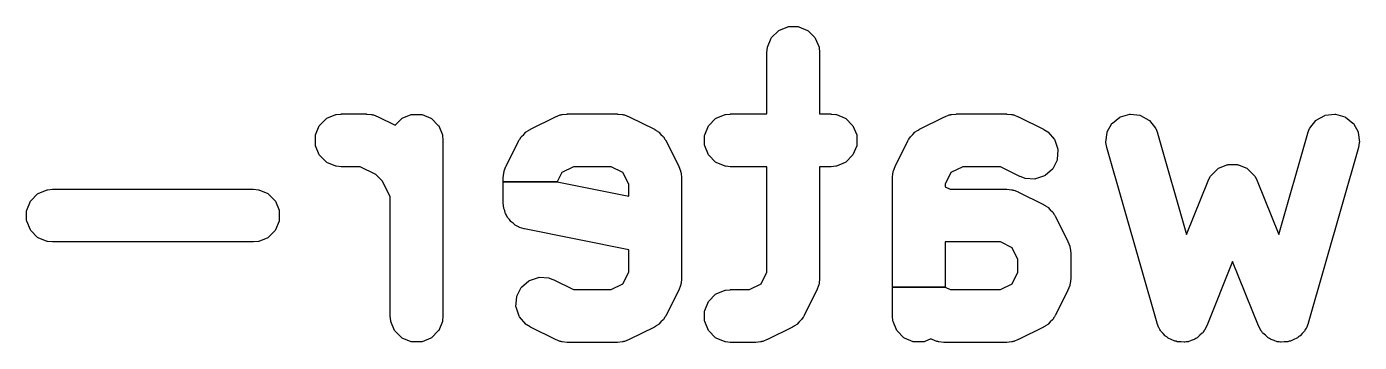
# Model space of a CAD drawing. Extents: x 123.7 to 175.4, y -115.3 to -87.
# Drawn here: x 153.247 to 157.291, y -93.574 to -92.616 of the extents above; entities that cross this region are included whole.
import ezdxf

# ---------------------------------------------------------------- set-up
doc = ezdxf.new("R2010")
doc.units = 0
doc.layers.add('BLACK', color=7, linetype='CONTINUOUS')

msp = doc.modelspace()

# ---------------------------------------------------------------- linework, layer by layer
at = {"layer": 'BLACK', "linetype": 'CONTINUOUS'}
for p, q in [((155.506845, -92.649091), (155.527537, -92.628399)), ((155.527537, -92.628399), (155.52916, -92.627316)), ((155.52916, -92.627316), (155.556196, -92.616117)), ((155.556196, -92.616117), (155.558109, -92.615736)), ((155.558109, -92.615736), (155.587373, -92.615736)), ((155.587373, -92.615736), (155.589286, -92.616117)), ((155.589286, -92.616117), (155.616322, -92.627316)), ((155.616322, -92.627316), (155.617945, -92.628399)), ((155.617945, -92.628399), (155.638637, -92.649091)), ((155.492765, -92.693805), (155.494206, -92.679173)), ((155.494206, -92.679173), (155.494563, -92.67775)), ((155.494563, -92.67775), (155.505762, -92.650714)), ((155.505762, -92.650714), (155.506845, -92.649091)), ((155.638637, -92.649091), (155.63972, -92.650714)), ((155.63972, -92.650714), (155.650919, -92.67775)), ((155.650919, -92.67775), (155.651276, -92.679173)), ((155.651276, -92.679173), (155.652717, -92.693805)), ((155.492741, -92.694295), (155.492765, -92.693805)), ((155.492741, -92.880961), (155.492741, -92.694295)), ((155.652717, -92.693805), (155.652741, -92.694295)), ((155.652741, -92.694295), (155.652741, -92.880961)), ((154.157732, -92.893982), (154.184768, -92.882783)), ((154.184768, -92.882783), (154.186191, -92.882426)), ((154.186191, -92.882426), (154.200823, -92.880985)), ((154.200823, -92.880985), (154.201313, -92.880961)), ((154.201313, -92.880961), (154.277503, -92.880961)), ((154.277503, -92.880961), (154.277993, -92.880985)), ((154.277993, -92.880985), (154.292625, -92.882426)), ((154.292625, -92.882426), (154.294048, -92.882782)), ((154.294048, -92.882782), (154.295789, -92.883502)), ((154.295789, -92.883502), (154.297669, -92.883637)), ((154.297669, -92.883637), (154.2991, -92.883954)), ((154.2991, -92.883954), (154.312831, -92.889209)), ((154.312831, -92.889209), (154.31328, -92.889407)), ((154.31328, -92.889407), (154.364652, -92.915093)), ((154.386303, -92.893982), (154.413339, -92.882783)), ((154.413339, -92.882783), (154.415252, -92.882402)), ((154.415252, -92.882402), (154.444516, -92.882402)), ((154.444516, -92.882402), (154.446429, -92.882783)), ((154.446429, -92.882783), (154.473465, -92.893982)), ((154.775059, -92.927503), (154.851249, -92.889407)), ((154.851249, -92.889407), (154.851698, -92.889209)), ((154.851698, -92.889209), (154.86543, -92.883954)), ((154.86543, -92.883954), (154.866861, -92.883637)), ((154.866861, -92.883637), (154.868741, -92.883502)), ((154.868741, -92.883502), (154.870483, -92.882782)), ((154.870483, -92.882782), (154.871905, -92.882426)), ((154.871905, -92.882426), (154.886537, -92.880985)), ((154.886537, -92.880985), (154.887027, -92.880961)), ((154.887027, -92.880961), (155.039408, -92.880961)), ((155.039408, -92.880961), (155.039898, -92.880985)), ((155.039898, -92.880985), (155.05453, -92.882426)), ((155.05453, -92.882426), (155.055953, -92.882782)), ((155.055953, -92.882782), (155.057694, -92.883502)), ((155.057694, -92.883502), (155.059574, -92.883637)), ((155.059574, -92.883637), (155.061005, -92.883954)), ((155.061005, -92.883954), (155.074737, -92.889209)), ((155.074737, -92.889209), (155.075186, -92.889407)), ((155.075186, -92.889407), (155.151375, -92.927503)), ((155.338684, -92.893982), (155.36572, -92.882783)), ((155.36572, -92.882783), (155.367143, -92.882426)), ((155.367143, -92.882426), (155.381775, -92.880985)), ((155.381775, -92.880985), (155.382265, -92.880961)), ((155.382265, -92.880961), (155.492741, -92.880961)), ((155.652741, -92.880961), (155.687027, -92.880961)), ((155.687027, -92.880961), (155.687517, -92.880985)), ((155.687517, -92.880985), (155.702149, -92.882426)), ((155.702149, -92.882426), (155.703572, -92.882783)), ((155.703572, -92.882783), (155.730608, -92.893982)), ((155.956012, -92.927503), (156.032202, -92.889407)), ((156.032202, -92.889407), (156.032651, -92.889209)), ((156.032651, -92.889209), (156.046383, -92.883954)), ((156.046383, -92.883954), (156.047814, -92.883637)), ((156.047814, -92.883637), (156.049694, -92.883502)), ((156.049694, -92.883502), (156.051436, -92.882782)), ((156.051436, -92.882782), (156.052858, -92.882426)), ((156.052858, -92.882426), (156.06749, -92.880985)), ((156.06749, -92.880985), (156.06798, -92.880961)), ((156.06798, -92.880961), (156.220361, -92.880961)), ((156.220361, -92.880961), (156.220851, -92.880985)), ((156.220851, -92.880985), (156.235483, -92.882426)), ((156.235483, -92.882426), (156.236906, -92.882782)), ((156.236906, -92.882782), (156.238647, -92.883502)), ((156.238647, -92.883502), (156.240527, -92.883637)), ((156.240527, -92.883637), (156.241958, -92.883954)), ((156.241958, -92.883954), (156.25569, -92.889209)), ((156.25569, -92.889209), (156.256139, -92.889407)), ((156.256139, -92.889407), (156.332328, -92.927503)), ((156.541008, -92.908531), (156.563927, -92.890336)), ((156.563927, -92.890336), (156.565662, -92.889444)), ((156.565662, -92.889444), (156.5938, -92.881405)), ((156.5938, -92.881405), (156.595745, -92.881246)), ((156.595745, -92.881246), (156.624817, -92.884586)), ((156.624817, -92.884586), (156.626674, -92.885182)), ((156.626674, -92.885182), (156.652255, -92.899394)), ((157.159896, -92.899393), (157.185476, -92.885182)), ((157.185476, -92.885182), (157.187333, -92.884586)), ((157.187333, -92.884586), (157.216405, -92.881245)), ((157.216405, -92.881245), (157.21835, -92.881404)), ((157.21835, -92.881404), (157.246488, -92.889444)), ((157.246488, -92.889444), (157.248223, -92.890336)), ((157.248223, -92.890336), (157.271142, -92.908531)), ((154.123135, -92.944416), (154.134334, -92.91738)), ((154.134334, -92.91738), (154.135417, -92.915757)), ((154.135417, -92.915757), (154.156109, -92.895065)), ((154.156109, -92.895065), (154.157732, -92.893982)), ((154.364652, -92.915093), (154.38468, -92.895065)), ((154.38468, -92.895065), (154.386303, -92.893982)), ((154.473465, -92.893982), (154.475088, -92.895065)), ((154.475088, -92.895065), (154.49578, -92.915757)), ((154.49578, -92.915757), (154.496863, -92.91738)), ((154.496863, -92.91738), (154.508062, -92.944416)), ((154.769267, -92.931119), (154.77042, -92.930121)), ((154.77042, -92.930121), (154.772112, -92.929157)), ((154.772112, -92.929157), (154.772693, -92.928963)), ((154.772693, -92.928963), (154.774632, -92.927743)), ((154.774632, -92.927743), (154.775059, -92.927503)), ((155.151375, -92.927503), (155.151802, -92.927743)), ((155.151802, -92.927743), (155.153735, -92.928959)), ((155.153735, -92.928959), (155.154323, -92.929156)), ((155.154323, -92.929156), (155.156015, -92.930122)), ((155.156015, -92.930122), (155.157164, -92.931119)), ((155.304087, -92.944416), (155.315286, -92.91738)), ((155.315286, -92.91738), (155.316369, -92.915757)), ((155.316369, -92.915757), (155.337061, -92.895065)), ((155.337061, -92.895065), (155.338684, -92.893982)), ((155.730608, -92.893982), (155.732231, -92.895065)), ((155.732231, -92.895065), (155.752923, -92.915757)), ((155.752923, -92.915757), (155.754006, -92.91738)), ((155.754006, -92.91738), (155.765205, -92.944416)), ((155.95022, -92.931119), (155.951373, -92.930121)), ((155.951373, -92.930121), (155.953065, -92.929157)), ((155.953065, -92.929157), (155.953646, -92.928963)), ((155.953646, -92.928963), (155.955585, -92.927743)), ((155.955585, -92.927743), (155.956012, -92.927503)), ((156.332328, -92.927503), (156.332756, -92.927744)), ((156.332756, -92.927744), (156.345199, -92.935577)), ((156.525534, -92.9356), (156.539746, -92.910019)), ((156.539746, -92.910019), (156.541008, -92.908531)), ((156.652255, -92.899394), (156.653743, -92.900656)), ((156.653743, -92.900656), (156.671938, -92.923575)), ((156.671938, -92.923575), (156.672672, -92.924846)), ((156.672672, -92.924846), (156.678077, -92.938519)), ((157.134073, -92.938519), (157.139478, -92.924845)), ((157.139478, -92.924845), (157.140212, -92.923574)), ((157.140212, -92.923574), (157.158408, -92.900655)), ((157.158408, -92.900655), (157.159896, -92.899393)), ((157.271142, -92.908531), (157.272404, -92.910019)), ((157.272404, -92.910019), (157.286616, -92.9356)), ((154.122754, -92.946329), (154.123135, -92.944416)), ((154.122754, -92.975593), (154.122754, -92.946329)), ((154.508062, -92.944416), (154.508419, -92.945839)), ((154.508419, -92.945839), (154.50986, -92.960471)), ((154.50986, -92.960471), (154.509884, -92.960961)), ((154.509884, -92.960961), (154.509884, -93.494295)), ((154.701187, -93.03947), (154.739282, -92.96328)), ((154.739282, -92.96328), (154.739522, -92.962854)), ((154.739522, -92.962854), (154.74074, -92.960917)), ((154.74074, -92.960917), (154.740936, -92.960331)), ((154.740936, -92.960331), (154.7419, -92.958641)), ((154.7419, -92.958641), (154.742896, -92.95749)), ((154.742896, -92.95749), (154.747355, -92.950409)), ((154.747355, -92.950409), (154.74831, -92.949296)), ((154.74831, -92.949296), (154.755147, -92.943364)), ((154.755147, -92.943364), (154.761075, -92.936532)), ((154.761075, -92.936532), (154.762188, -92.935577)), ((154.762188, -92.935577), (154.769267, -92.931119)), ((155.157164, -92.931119), (155.164246, -92.935577)), ((155.164246, -92.935577), (155.165359, -92.936532)), ((155.165359, -92.936532), (155.171286, -92.943366)), ((155.171286, -92.943366), (155.178123, -92.949296)), ((155.178123, -92.949296), (155.179078, -92.950409)), ((155.179078, -92.950409), (155.183534, -92.957487)), ((155.183534, -92.957487), (155.184533, -92.958639)), ((155.184533, -92.958639), (155.185498, -92.960334)), ((155.185498, -92.960334), (155.18569, -92.960912)), ((155.18569, -92.960912), (155.186911, -92.962851)), ((155.186911, -92.962851), (155.187152, -92.963279)), ((155.187152, -92.963279), (155.225247, -93.039469)), ((155.303706, -92.946329), (155.304087, -92.944416)), ((155.303706, -92.975593), (155.303706, -92.946329)), ((155.765205, -92.944416), (155.765586, -92.946329)), ((155.765586, -92.946329), (155.765586, -92.975593)), ((155.88214, -93.03947), (155.920235, -92.96328)), ((155.920235, -92.96328), (155.920475, -92.962854)), ((155.920475, -92.962854), (155.921693, -92.960917)), ((155.921693, -92.960917), (155.921889, -92.960331)), ((155.921889, -92.960331), (155.922853, -92.958641)), ((155.922853, -92.958641), (155.923849, -92.95749)), ((155.923849, -92.95749), (155.928308, -92.950409)), ((155.928308, -92.950409), (155.929263, -92.949296)), ((155.929263, -92.949296), (155.9361, -92.943364)), ((155.9361, -92.943364), (155.942028, -92.936532)), ((155.942028, -92.936532), (155.943141, -92.935577)), ((155.943141, -92.935577), (155.95022, -92.931119)), ((156.345199, -92.935577), (156.346312, -92.936532)), ((156.346312, -92.936532), (156.365485, -92.958639)), ((156.365485, -92.958639), (156.366451, -92.960334)), ((156.366451, -92.960334), (156.375705, -92.988096)), ((156.521598, -92.966529), (156.524938, -92.937457)), ((156.521646, -92.967996), (156.521598, -92.966529)), ((156.52428, -92.982461), (156.521646, -92.967996)), ((156.524938, -92.937457), (156.525534, -92.9356)), ((156.678077, -92.938519), (156.678235, -92.938983)), ((156.678235, -92.938983), (156.766327, -93.247305)), ((157.045822, -93.247304), (157.133915, -92.938983)), ((157.133915, -92.938983), (157.134073, -92.938519)), ((157.286616, -92.9356), (157.287212, -92.937457)), ((157.287212, -92.937457), (157.290553, -92.966529)), ((157.290505, -92.967996), (157.28787, -92.982461)), ((157.290553, -92.966529), (157.290505, -92.967996)), ((154.123135, -92.977506), (154.122754, -92.975593)), ((154.134334, -93.004542), (154.123135, -92.977506)), ((154.135417, -93.006165), (154.134334, -93.004542)), ((154.156109, -93.026857), (154.135417, -93.006165)), ((155.304087, -92.977506), (155.303706, -92.975593)), ((155.315286, -93.004542), (155.304087, -92.977506)), ((155.316369, -93.006165), (155.315286, -93.004542)), ((155.337061, -93.026857), (155.316369, -93.006165)), ((155.752923, -93.006165), (155.732231, -93.026857)), ((155.754006, -93.004542), (155.752923, -93.006165)), ((155.765205, -92.977506), (155.754006, -93.004542)), ((155.765586, -92.975593), (155.765205, -92.977506)), ((156.375949, -92.990032), (156.373874, -93.019222)), ((156.375705, -92.988096), (156.375949, -92.990032)), ((156.524391, -92.982939), (156.52428, -92.982461)), ((156.676772, -93.516273), (156.524391, -92.982939)), ((157.287759, -92.982939), (157.135378, -93.516273)), ((157.28787, -92.982461), (157.287759, -92.982939)), ((154.157732, -93.02794), (154.156109, -93.026857)), ((154.184768, -93.039139), (154.157732, -93.02794)), ((154.186191, -93.039496), (154.184768, -93.039139)), ((154.200823, -93.040937), (154.186191, -93.039496)), ((154.201313, -93.040961), (154.200823, -93.040937)), ((154.258618, -93.040961), (154.201313, -93.040961)), ((154.306302, -93.064803), (154.258618, -93.040961)), ((154.695734, -93.053651), (154.700989, -93.039919)), ((154.700989, -93.039919), (154.701187, -93.03947)), ((154.905912, -93.040961), (154.870463, -93.058684)), ((155.020522, -93.040961), (154.905912, -93.040961)), ((155.055968, -93.058683), (155.020522, -93.040961)), ((155.225247, -93.039469), (155.225445, -93.039918)), ((155.225445, -93.039918), (155.2307, -93.05365)), ((155.338684, -93.02794), (155.337061, -93.026857)), ((155.36572, -93.039139), (155.338684, -93.02794)), ((155.367143, -93.039496), (155.36572, -93.039139)), ((155.381775, -93.040937), (155.367143, -93.039496)), ((155.382265, -93.040961), (155.381775, -93.040937)), ((155.492741, -93.040961), (155.382265, -93.040961)), ((155.492741, -93.361124), (155.492741, -93.040961)), ((155.687027, -93.040961), (155.652741, -93.040961)), ((155.652741, -93.040961), (155.652741, -93.380009)), ((155.687517, -93.040937), (155.687027, -93.040961)), ((155.702149, -93.039496), (155.687517, -93.040937)), ((155.703572, -93.039139), (155.702149, -93.039496)), ((155.730608, -93.02794), (155.703572, -93.039139)), ((155.732231, -93.026857), (155.730608, -93.02794)), ((155.876687, -93.053651), (155.881942, -93.039919)), ((155.881942, -93.039919), (155.88214, -93.03947)), ((156.086865, -93.040961), (156.051416, -93.058684)), ((156.201475, -93.040961), (156.086865, -93.040961)), ((156.260773, -93.07061), (156.201475, -93.040961)), ((156.359076, -93.048818), (156.336968, -93.067991)), ((156.360272, -93.047277), (156.359076, -93.048818)), ((156.373359, -93.021103), (156.360272, -93.047277)), ((156.373874, -93.019222), (156.373359, -93.021103)), ((156.850537, -93.05777), (156.860072, -93.048001)), ((156.860072, -93.048001), (156.861678, -93.046899)), ((156.861678, -93.046899), (156.86168, -93.046897)), ((156.86168, -93.046897), (156.863313, -93.045836)), ((156.863313, -93.045836), (156.876, -93.04076)), ((156.876, -93.04076), (156.888578, -93.035371)), ((156.888578, -93.035371), (156.890482, -93.034967)), ((156.890482, -93.034967), (156.890486, -93.034966)), ((156.890486, -93.034966), (156.890489, -93.034966)), ((156.890489, -93.034966), (156.892402, -93.03461)), ((156.892402, -93.03461), (156.906075, -93.034776)), ((156.906075, -93.034776), (156.919748, -93.03461)), ((156.919748, -93.03461), (156.921662, -93.034966)), ((156.921662, -93.034966), (156.921668, -93.034967)), ((156.921668, -93.034967), (156.923572, -93.035371)), ((156.923572, -93.035371), (156.936147, -93.040759)), ((156.936147, -93.040759), (156.948837, -93.045836)), ((156.948837, -93.045836), (156.950466, -93.046896)), ((156.950466, -93.046896), (156.95047, -93.046898)), ((156.95047, -93.046898), (156.952078, -93.048002)), ((156.952078, -93.048002), (156.961611, -93.05777)), ((154.326042, -93.084543), (154.306302, -93.064803)), ((154.349884, -93.132227), (154.326042, -93.084543)), ((154.692741, -93.075247), (154.692765, -93.074757)), ((154.692741, -93.086604), (154.692741, -93.075247)), ((154.692741, -93.151438), (154.692741, -93.086604)), ((154.692741, -93.086604), (154.856503, -93.086604)), ((154.856503, -93.086604), (154.692741, -93.086604)), ((154.692765, -93.074757), (154.694206, -93.060125)), ((154.694206, -93.060125), (154.694562, -93.058702)), ((154.694562, -93.058702), (154.695283, -93.056959)), ((154.695283, -93.056959), (154.695417, -93.055083)), ((154.695417, -93.055083), (154.695734, -93.053651)), ((154.870463, -93.058684), (154.856503, -93.086604)), ((154.856503, -93.086604), (155.073694, -93.130042)), ((155.073694, -93.094132), (155.055968, -93.058683)), ((155.2307, -93.05365), (155.231018, -93.055084)), ((155.231018, -93.055084), (155.23115, -93.056959)), ((155.23115, -93.056959), (155.231872, -93.0587)), ((155.231872, -93.0587), (155.232229, -93.060125)), ((155.232229, -93.060125), (155.23367, -93.074757)), ((155.23367, -93.074757), (155.233694, -93.075247)), ((155.233694, -93.075247), (155.233694, -93.380009)), ((155.873694, -93.075247), (155.873718, -93.074757)), ((155.873694, -93.406757), (155.873694, -93.075247)), ((155.873718, -93.074757), (155.875159, -93.060125)), ((155.875159, -93.060125), (155.875515, -93.058702)), ((155.875515, -93.058702), (155.876236, -93.056959)), ((155.876236, -93.056959), (155.87637, -93.055083)), ((155.87637, -93.055083), (155.876687, -93.053651)), ((156.051416, -93.058684), (156.033694, -93.094131)), ((156.261222, -93.070808), (156.260773, -93.07061)), ((156.274954, -93.076063), (156.261222, -93.070808)), ((156.276386, -93.07638), (156.274954, -93.076063)), ((156.305576, -93.078455), (156.276386, -93.07638)), ((156.307512, -93.078211), (156.305576, -93.078455)), ((156.335273, -93.068957), (156.307512, -93.078211)), ((156.336968, -93.067991), (156.335273, -93.068957)), ((156.766327, -93.247305), (156.831797, -93.083631)), ((156.831797, -93.083631), (156.832001, -93.083185)), ((156.832001, -93.083185), (156.838773, -93.070134)), ((156.838773, -93.070134), (156.83963, -93.068947)), ((156.83963, -93.068947), (156.839632, -93.068944)), ((156.839632, -93.068944), (156.840734, -93.067339)), ((156.840734, -93.067339), (156.850537, -93.05777)), ((156.961611, -93.05777), (156.971415, -93.067339)), ((156.971415, -93.067339), (156.972515, -93.068943)), ((156.972515, -93.068943), (156.972517, -93.068945)), ((156.972517, -93.068945), (156.973377, -93.070134)), ((156.973377, -93.070134), (156.980149, -93.083185)), ((156.980149, -93.083185), (156.980353, -93.083631)), ((156.980353, -93.083631), (157.045822, -93.247304)), ((153.259227, -93.144329), (153.279919, -93.123637)), ((153.279919, -93.123637), (153.281542, -93.122554)), ((153.281542, -93.122554), (153.308578, -93.111355)), ((153.308578, -93.111355), (153.310001, -93.110998)), ((153.310001, -93.110998), (153.324633, -93.109557)), ((153.324633, -93.109557), (153.325123, -93.109533)), ((153.325123, -93.109533), (153.934646, -93.109533)), ((153.934646, -93.109533), (153.935136, -93.109557)), ((153.935136, -93.109557), (153.949768, -93.110998)), ((153.949768, -93.110998), (153.951191, -93.111355)), ((153.951191, -93.111355), (153.978227, -93.122554)), ((153.978227, -93.122554), (153.97985, -93.123637)), ((153.97985, -93.123637), (154.000542, -93.144329)), ((154.349884, -93.494295), (154.349884, -93.132227)), ((155.073694, -93.130042), (155.073694, -93.094132)), ((156.033694, -93.094131), (156.033694, -93.101995)), ((156.033694, -93.101995), (156.04877, -93.109533)), ((156.04877, -93.109533), (156.220361, -93.109533)), ((156.220361, -93.109533), (156.220851, -93.109557)), ((156.220851, -93.109557), (156.235483, -93.110998)), ((156.235483, -93.110998), (156.236906, -93.111355)), ((156.236906, -93.111355), (156.238645, -93.112075)), ((156.238645, -93.112075), (156.240524, -93.112209)), ((156.240524, -93.112209), (156.241957, -93.112526)), ((156.241957, -93.112526), (156.255689, -93.117781)), ((156.255689, -93.117781), (156.256138, -93.117979)), ((156.256138, -93.117979), (156.332328, -93.156074)), ((153.246564, -93.174901), (153.246945, -93.172988)), ((153.246945, -93.172988), (153.258144, -93.145952)), ((153.258144, -93.145952), (153.259227, -93.144329)), ((154.000542, -93.144329), (154.001625, -93.145952)), ((154.001625, -93.145952), (154.012824, -93.172988)), ((154.012824, -93.172988), (154.013205, -93.174901)), ((154.692765, -93.151928), (154.692741, -93.151438)), ((154.694206, -93.16656), (154.692765, -93.151928)), ((154.694562, -93.167983), (154.694206, -93.16656)), ((154.697184, -93.174315), (154.694562, -93.167983)), ((156.332328, -93.156074), (156.332755, -93.156314)), ((156.332755, -93.156314), (156.334693, -93.157534)), ((156.334693, -93.157534), (156.335275, -93.157728)), ((156.335275, -93.157728), (156.336968, -93.158693)), ((156.336968, -93.158693), (156.338116, -93.159688)), ((156.338116, -93.159688), (156.345199, -93.164147)), ((156.345199, -93.164147), (156.346312, -93.165102)), ((156.346312, -93.165102), (156.352242, -93.171939)), ((156.352242, -93.171939), (156.359076, -93.177867)), ((153.246564, -93.204165), (153.246564, -93.174901)), ((153.246945, -93.206078), (153.246564, -93.204165)), ((153.258144, -93.233114), (153.246945, -93.206078)), ((154.012824, -93.206078), (154.001625, -93.233114)), ((154.013205, -93.204165), (154.012824, -93.206078)), ((154.013205, -93.174901), (154.013205, -93.204165)), ((154.698515, -93.181038), (154.697184, -93.174315)), ((154.69926, -93.18284), (154.698515, -93.181038)), ((154.703106, -93.18861), (154.69926, -93.18284)), ((154.705762, -93.19502), (154.703106, -93.18861)), ((154.706845, -93.196642), (154.705762, -93.19502)), ((154.711692, -93.201489), (154.706845, -93.196642)), ((154.715492, -93.207189), (154.711692, -93.201489)), ((154.71687, -93.208569), (154.715492, -93.207189)), ((154.722628, -93.212425), (154.71687, -93.208569)), ((154.727537, -93.217334), (154.722628, -93.212425)), ((156.359076, -93.177867), (156.360031, -93.17898)), ((156.360031, -93.17898), (156.364487, -93.18606)), ((156.364487, -93.18606), (156.365485, -93.18721)), ((156.365485, -93.18721), (156.366452, -93.188907)), ((156.366452, -93.188907), (156.366645, -93.189487)), ((156.366645, -93.189487), (156.367864, -93.191423)), ((156.367864, -93.191423), (156.368105, -93.191851)), ((156.368105, -93.191851), (156.406201, -93.268041)), ((153.259227, -93.234737), (153.258144, -93.233114)), ((153.279919, -93.255429), (153.259227, -93.234737)), ((154.000542, -93.234737), (153.97985, -93.255429)), ((154.001625, -93.233114), (154.000542, -93.234737)), ((154.72916, -93.218418), (154.727537, -93.217334)), ((154.735491, -93.221039), (154.72916, -93.218418)), ((154.741184, -93.224853), (154.735491, -93.221039)), ((154.74251, -93.225482), (154.741184, -93.224853)), ((154.756575, -93.229765), (154.74251, -93.225482)), ((154.757051, -93.229885), (154.756575, -93.229765)), ((155.073694, -93.293212), (154.757051, -93.229885)), ((153.281542, -93.256512), (153.279919, -93.255429)), ((153.308578, -93.267711), (153.281542, -93.256512)), ((153.310001, -93.268068), (153.308578, -93.267711)), ((153.324633, -93.269509), (153.310001, -93.268068)), ((153.325123, -93.269533), (153.324633, -93.269509)), ((153.934646, -93.269533), (153.325123, -93.269533)), ((153.935136, -93.269509), (153.934646, -93.269533)), ((153.949768, -93.268068), (153.935136, -93.269509)), ((153.951191, -93.267711), (153.949768, -93.268068)), ((153.978227, -93.256512), (153.951191, -93.267711)), ((153.97985, -93.255429), (153.978227, -93.256512)), ((155.073694, -93.361122), (155.073694, -93.293212)), ((156.201476, -93.269533), (156.033694, -93.269533)), ((156.033694, -93.269533), (156.033694, -93.406757)), ((156.236922, -93.287255), (156.201476, -93.269533)), ((156.254647, -93.322704), (156.236922, -93.287255)), ((156.406201, -93.268041), (156.406399, -93.26849)), ((156.406399, -93.26849), (156.411654, -93.282222)), ((156.411654, -93.282222), (156.411971, -93.283655)), ((156.411971, -93.283655), (156.412104, -93.285534)), ((156.412104, -93.285534), (156.412825, -93.287274)), ((156.412825, -93.287274), (156.413182, -93.288697)), ((156.413182, -93.288697), (156.414623, -93.303329)), ((156.254647, -93.361122), (156.254647, -93.322704)), ((156.414623, -93.303329), (156.414647, -93.303819)), ((156.414647, -93.303819), (156.414647, -93.380009)), ((156.906075, -93.328748), (156.827972, -93.524006)), ((156.984178, -93.524006), (156.906075, -93.328748)), ((155.055969, -93.396571), (155.073694, -93.361122)), ((155.475017, -93.396571), (155.492741, -93.361124)), ((156.236922, -93.396571), (156.254647, -93.361122)), ((154.734027, -93.434155), (154.747114, -93.40798)), ((154.747114, -93.40798), (154.74831, -93.406439)), ((154.74831, -93.406439), (154.770418, -93.387266)), ((154.770418, -93.387266), (154.772113, -93.3863)), ((154.772113, -93.3863), (154.799874, -93.377046)), ((154.799874, -93.377046), (154.801809, -93.376802)), ((154.801809, -93.376802), (154.830999, -93.378876)), ((154.830999, -93.378876), (154.832432, -93.379193)), ((154.832432, -93.379193), (154.846164, -93.384448)), ((154.846164, -93.384448), (154.846613, -93.384646)), ((154.846613, -93.384646), (154.905912, -93.414295)), ((154.905912, -93.414295), (155.020523, -93.414295)), ((155.020523, -93.414295), (155.055969, -93.396571)), ((155.225248, -93.415787), (155.187152, -93.491977)), ((155.225446, -93.415338), (155.225248, -93.415787)), ((155.230701, -93.401606), (155.225446, -93.415338)), ((155.231018, -93.400173), (155.230701, -93.401606)), ((155.231151, -93.398293), (155.231018, -93.400173)), ((155.231872, -93.396555), (155.231151, -93.398293)), ((155.232229, -93.395131), (155.231872, -93.396555)), ((155.23367, -93.380499), (155.232229, -93.395131)), ((155.233694, -93.380009), (155.23367, -93.380499)), ((155.338684, -93.427316), (155.36572, -93.416117)), ((155.36572, -93.416117), (155.367143, -93.41576)), ((155.367143, -93.41576), (155.381775, -93.414319)), ((155.381775, -93.414319), (155.382265, -93.414295)), ((155.382265, -93.414295), (155.439571, -93.414295)), ((155.439571, -93.414295), (155.475017, -93.396571)), ((155.644295, -93.415786), (155.6062, -93.491977)), ((155.644493, -93.415337), (155.644295, -93.415786)), ((155.649748, -93.401605), (155.644493, -93.415337)), ((155.650066, -93.400171), (155.649748, -93.401605)), ((155.650198, -93.398293), (155.650066, -93.400171)), ((155.650919, -93.396556), (155.650198, -93.398293)), ((155.651276, -93.395131), (155.650919, -93.396556)), ((155.652717, -93.380499), (155.651276, -93.395131)), ((155.652741, -93.380009), (155.652717, -93.380499)), ((155.873694, -93.494295), (155.873694, -93.406757)), ((155.873694, -93.406757), (156.033694, -93.406757)), ((156.033694, -93.406757), (155.873694, -93.406757)), ((156.033694, -93.406757), (156.04877, -93.414295)), ((156.04877, -93.414295), (156.201476, -93.414295)), ((156.201476, -93.414295), (156.236922, -93.396571)), ((156.406201, -93.415787), (156.368105, -93.491977)), ((156.406399, -93.415338), (156.406201, -93.415787)), ((156.411654, -93.401606), (156.406399, -93.415338)), ((156.411971, -93.400173), (156.411654, -93.401606)), ((156.412104, -93.398293), (156.411971, -93.400173)), ((156.412825, -93.396555), (156.412104, -93.398293)), ((156.413182, -93.395131), (156.412825, -93.396555)), ((156.414623, -93.380499), (156.413182, -93.395131)), ((156.414647, -93.380009), (156.414623, -93.380499)), ((154.731438, -93.465227), (154.733512, -93.436037)), ((154.733512, -93.436037), (154.734027, -93.434155)), ((155.304087, -93.47775), (155.315286, -93.450714)), ((155.315286, -93.450714), (155.316369, -93.449091)), ((155.316369, -93.449091), (155.337061, -93.428399)), ((155.337061, -93.428399), (155.338684, -93.427316)), ((154.349908, -93.494785), (154.349884, -93.494295)), ((154.351349, -93.509417), (154.349908, -93.494785)), ((154.50986, -93.494785), (154.508419, -93.509417)), ((154.509884, -93.494295), (154.50986, -93.494785)), ((154.731682, -93.467162), (154.731438, -93.465227)), ((154.740936, -93.494923), (154.731682, -93.467162)), ((154.741902, -93.496618), (154.740936, -93.494923)), ((154.761075, -93.518726), (154.741902, -93.496618)), ((155.184531, -93.496619), (155.183536, -93.497765)), ((155.1855, -93.494919), (155.184531, -93.496619)), ((155.185693, -93.494336), (155.1855, -93.494919)), ((155.18691, -93.492406), (155.185693, -93.494336)), ((155.187152, -93.491977), (155.18691, -93.492406)), ((155.303706, -93.479663), (155.304087, -93.47775)), ((155.303706, -93.508927), (155.303706, -93.479663)), ((155.60358, -93.496619), (155.602583, -93.497767)), ((155.604547, -93.494921), (155.60358, -93.496619)), ((155.60474, -93.49434), (155.604547, -93.494921)), ((155.605959, -93.492405), (155.60474, -93.49434)), ((155.6062, -93.491977), (155.605959, -93.492405)), ((155.873718, -93.494785), (155.873694, -93.494295)), ((155.875159, -93.509417), (155.873718, -93.494785)), ((156.365484, -93.496619), (156.364489, -93.497765)), ((156.366453, -93.494919), (156.365484, -93.496619)), ((156.366646, -93.494336), (156.366453, -93.494919)), ((156.367863, -93.492406), (156.366646, -93.494336)), ((156.368105, -93.491977), (156.367863, -93.492406)), ((154.351706, -93.51084), (154.351349, -93.509417)), ((154.362905, -93.537876), (154.351706, -93.51084)), ((154.508062, -93.51084), (154.496863, -93.537876)), ((154.508419, -93.509417), (154.508062, -93.51084)), ((154.762189, -93.519682), (154.761075, -93.518726)), ((154.774632, -93.527514), (154.762189, -93.519682)), ((154.775059, -93.527754), (154.774632, -93.527514)), ((154.85125, -93.565849), (154.775059, -93.527754)), ((155.151375, -93.527754), (155.075185, -93.565849)), ((155.151803, -93.527513), (155.151375, -93.527754)), ((155.153738, -93.526294), (155.151803, -93.527513)), ((155.154319, -93.526101), (155.153738, -93.526294)), ((155.156017, -93.525134), (155.154319, -93.526101)), ((155.157165, -93.524137), (155.156017, -93.525134)), ((155.164245, -93.519682), (155.157165, -93.524137)), ((155.165359, -93.518726), (155.164245, -93.519682)), ((155.171289, -93.511887), (155.165359, -93.518726)), ((155.178123, -93.505961), (155.171289, -93.511887)), ((155.179079, -93.504847), (155.178123, -93.505961)), ((155.183536, -93.497765), (155.179079, -93.504847)), ((155.304087, -93.51084), (155.303706, -93.508927)), ((155.315286, -93.537876), (155.304087, -93.51084)), ((155.570423, -93.527754), (155.494233, -93.565849)), ((155.570851, -93.527513), (155.570423, -93.527754)), ((155.572786, -93.526294), (155.570851, -93.527513)), ((155.573367, -93.526101), (155.572786, -93.526294)), ((155.575065, -93.525134), (155.573367, -93.526101)), ((155.576213, -93.524137), (155.575065, -93.525134)), ((155.583293, -93.519682), (155.576213, -93.524137)), ((155.584408, -93.518726), (155.583293, -93.519682)), ((155.590335, -93.511889), (155.584408, -93.518726)), ((155.597172, -93.505962), (155.590335, -93.511889)), ((155.598128, -93.504847), (155.597172, -93.505962)), ((155.602583, -93.497767), (155.598128, -93.504847)), ((155.875516, -93.51084), (155.875159, -93.509417)), ((155.886715, -93.537876), (155.875516, -93.51084)), ((156.332328, -93.527754), (156.256138, -93.565849)), ((156.332756, -93.527513), (156.332328, -93.527754)), ((156.334691, -93.526294), (156.332756, -93.527513)), ((156.335272, -93.526101), (156.334691, -93.526294)), ((156.33697, -93.525134), (156.335272, -93.526101)), ((156.338118, -93.524137), (156.33697, -93.525134)), ((156.345198, -93.519682), (156.338118, -93.524137)), ((156.346312, -93.518726), (156.345198, -93.519682)), ((156.352242, -93.511887), (156.346312, -93.518726)), ((156.359076, -93.505961), (156.352242, -93.511887)), ((156.360032, -93.504847), (156.359076, -93.505961)), ((156.364489, -93.497765), (156.360032, -93.504847)), ((156.67693, -93.516737), (156.676772, -93.516273)), ((156.682335, -93.530411), (156.67693, -93.516737)), ((156.683069, -93.531682), (156.682335, -93.530411)), ((156.685629, -93.534907), (156.683069, -93.531682)), ((156.687251, -93.53869), (156.685629, -93.534907)), ((156.827768, -93.524452), (156.820996, -93.537503)), ((156.827972, -93.524006), (156.827768, -93.524452)), ((156.984382, -93.524452), (156.984178, -93.524006)), ((156.991154, -93.537503), (156.984382, -93.524452)), ((157.126521, -93.534903), (157.1249, -93.538689)), ((157.12908, -93.531682), (157.126521, -93.534903)), ((157.129815, -93.53041), (157.12908, -93.531682)), ((157.13522, -93.516737), (157.129815, -93.53041)), ((157.135378, -93.516273), (157.13522, -93.516737)), ((154.363988, -93.539499), (154.362905, -93.537876)), ((154.38468, -93.560191), (154.363988, -93.539499)), ((154.386303, -93.561274), (154.38468, -93.560191)), ((154.413339, -93.572473), (154.386303, -93.561274)), ((154.415252, -93.572854), (154.413339, -93.572473)), ((154.444516, -93.572854), (154.415252, -93.572854)), ((154.446429, -93.572473), (154.444516, -93.572854)), ((154.473465, -93.561274), (154.446429, -93.572473)), ((154.475088, -93.560191), (154.473465, -93.561274)), ((154.49578, -93.539499), (154.475088, -93.560191)), ((154.496863, -93.537876), (154.49578, -93.539499)), ((154.851699, -93.566047), (154.85125, -93.565849)), ((154.865431, -93.571302), (154.851699, -93.566047)), ((154.866865, -93.57162), (154.865431, -93.571302)), ((154.868743, -93.571752), (154.866865, -93.57162)), ((154.870481, -93.572473), (154.868743, -93.571752)), ((154.871905, -93.57283), (154.870481, -93.572473)), ((154.886537, -93.574271), (154.871905, -93.57283)), ((154.887027, -93.574295), (154.886537, -93.574271)), ((155.039408, -93.574295), (154.887027, -93.574295)), ((155.039898, -93.574271), (155.039408, -93.574295)), ((155.05453, -93.57283), (155.039898, -93.574271)), ((155.055955, -93.572473), (155.05453, -93.57283)), ((155.057692, -93.571752), (155.055955, -93.572473)), ((155.05957, -93.57162), (155.057692, -93.571752)), ((155.061004, -93.571302), (155.05957, -93.57162)), ((155.074736, -93.566047), (155.061004, -93.571302)), ((155.075185, -93.565849), (155.074736, -93.566047)), ((155.316369, -93.539499), (155.315286, -93.537876)), ((155.337061, -93.560191), (155.316369, -93.539499)), ((155.338684, -93.561274), (155.337061, -93.560191)), ((155.36572, -93.572473), (155.338684, -93.561274)), ((155.367143, -93.57283), (155.36572, -93.572473)), ((155.381775, -93.574271), (155.367143, -93.57283)), ((155.382265, -93.574295), (155.381775, -93.574271)), ((155.458456, -93.574295), (155.382265, -93.574295)), ((155.458946, -93.574271), (155.458456, -93.574295)), ((155.473578, -93.57283), (155.458946, -93.574271)), ((155.475003, -93.572473), (155.473578, -93.57283)), ((155.47674, -93.571752), (155.475003, -93.572473)), ((155.478618, -93.57162), (155.47674, -93.571752)), ((155.480052, -93.571302), (155.478618, -93.57162)), ((155.493784, -93.566047), (155.480052, -93.571302)), ((155.494233, -93.565849), (155.493784, -93.566047)), ((155.887798, -93.539499), (155.886715, -93.537876)), ((155.90849, -93.560191), (155.887798, -93.539499)), ((155.910113, -93.561274), (155.90849, -93.560191)), ((155.937149, -93.572473), (155.910113, -93.561274)), ((155.939062, -93.572854), (155.937149, -93.572473)), ((155.968326, -93.572854), (155.939062, -93.572854)), ((155.97024, -93.572473), (155.968326, -93.572854)), ((155.990538, -93.564064), (155.97024, -93.572473)), ((155.994108, -93.565849), (155.990538, -93.564064)), ((155.994557, -93.566047), (155.994108, -93.565849)), ((156.008289, -93.571302), (155.994557, -93.566047)), ((156.009723, -93.57162), (156.008289, -93.571302)), ((156.011601, -93.571752), (156.009723, -93.57162)), ((156.013339, -93.572473), (156.011601, -93.571752)), ((156.014763, -93.57283), (156.013339, -93.572473)), ((156.029395, -93.574271), (156.014763, -93.57283)), ((156.029885, -93.574295), (156.029395, -93.574271)), ((156.220361, -93.574295), (156.029885, -93.574295)), ((156.220851, -93.574271), (156.220361, -93.574295)), ((156.235483, -93.57283), (156.220851, -93.574271)), ((156.236908, -93.572473), (156.235483, -93.57283)), ((156.238645, -93.571752), (156.236908, -93.572473)), ((156.240523, -93.57162), (156.238645, -93.571752)), ((156.241957, -93.571302), (156.240523, -93.57162)), ((156.255689, -93.566047), (156.241957, -93.571302)), ((156.256138, -93.565849), (156.255689, -93.566047)), ((156.688354, -93.540298), (156.687251, -93.53869)), ((156.695261, -93.547039), (156.688354, -93.540298)), ((156.701265, -93.554601), (156.695261, -93.547039)), ((156.702753, -93.555863), (156.701265, -93.554601)), ((156.706347, -93.55786), (156.702753, -93.555863)), ((156.709297, -93.560738), (156.706347, -93.55786)), ((156.710932, -93.561801), (156.709297, -93.560738)), ((156.719892, -93.565385), (156.710932, -93.561801)), ((156.728333, -93.570074), (156.719892, -93.565385)), ((156.73019, -93.57067), (156.728333, -93.570074)), ((156.734279, -93.571139), (156.73019, -93.57067)), ((156.738103, -93.572669), (156.734279, -93.571139)), ((156.740021, -93.573027), (156.738103, -93.572669)), ((156.749674, -93.572908), (156.740021, -93.573027)), ((156.759262, -93.574011), (156.749674, -93.572908)), ((156.761207, -93.573851), (156.759262, -93.574011)), ((156.765164, -93.572719), (156.761207, -93.573851)), ((156.769283, -93.57267), (156.765164, -93.572719)), ((156.771192, -93.572266), (156.769283, -93.57267)), ((156.780065, -93.568462), (156.771192, -93.572266)), ((156.789344, -93.565812), (156.780065, -93.568462)), ((156.791081, -93.564919), (156.789344, -93.565812)), ((156.794302, -93.56236), (156.791081, -93.564919)), ((156.798088, -93.560739), (156.794302, -93.56236)), ((156.799698, -93.559635), (156.798088, -93.560739)), ((156.806442, -93.552722), (156.799698, -93.559635)), ((156.813999, -93.546725), (156.806442, -93.552722)), ((156.815261, -93.545237), (156.813999, -93.546725)), ((156.817259, -93.541638), (156.815261, -93.545237)), ((156.820136, -93.538692), (156.817259, -93.541638)), ((156.820996, -93.537503), (156.820136, -93.538692)), ((156.992013, -93.538692), (156.991154, -93.537503)), ((156.994891, -93.541642), (156.992013, -93.538692)), ((156.99689, -93.545238), (156.994891, -93.541642)), ((156.998151, -93.546725), (156.99689, -93.545238)), ((157.00571, -93.552726), (156.998151, -93.546725)), ((157.012453, -93.559635), (157.00571, -93.552726)), ((157.014062, -93.560739), (157.012453, -93.559635)), ((157.017846, -93.56236), (157.014062, -93.560739)), ((157.02107, -93.56492), (157.017846, -93.56236)), ((157.022806, -93.565812), (157.02107, -93.56492)), ((157.032082, -93.568461), (157.022806, -93.565812)), ((157.040958, -93.572266), (157.032082, -93.568461)), ((157.042867, -93.57267), (157.040958, -93.572266)), ((157.046984, -93.572719), (157.042867, -93.57267)), ((157.050943, -93.573851), (157.046984, -93.572719)), ((157.052888, -93.57401), (157.050943, -93.573851)), ((157.062469, -93.572908), (157.052888, -93.57401)), ((157.072129, -93.573027), (157.062469, -93.572908)), ((157.074047, -93.572669), (157.072129, -93.573027)), ((157.077869, -93.571139), (157.074047, -93.572669)), ((157.081959, -93.57067), (157.077869, -93.571139)), ((157.083818, -93.570074), (157.081959, -93.57067)), ((157.092252, -93.565387), (157.083818, -93.570074)), ((157.101218, -93.561802), (157.092252, -93.565387)), ((157.102853, -93.560737), (157.101218, -93.561802)), ((157.105799, -93.55786), (157.102853, -93.560737)), ((157.109398, -93.555862), (157.105799, -93.55786)), ((157.110886, -93.5546), (157.109398, -93.555862)), ((157.116883, -93.547043), (157.110886, -93.5546)), ((157.123796, -93.540299), (157.116883, -93.547043)), ((157.1249, -93.538689), (157.123796, -93.540299))]:
    msp.add_line(p, q, dxfattribs=at)

doc.saveas('drawing.dxf')
